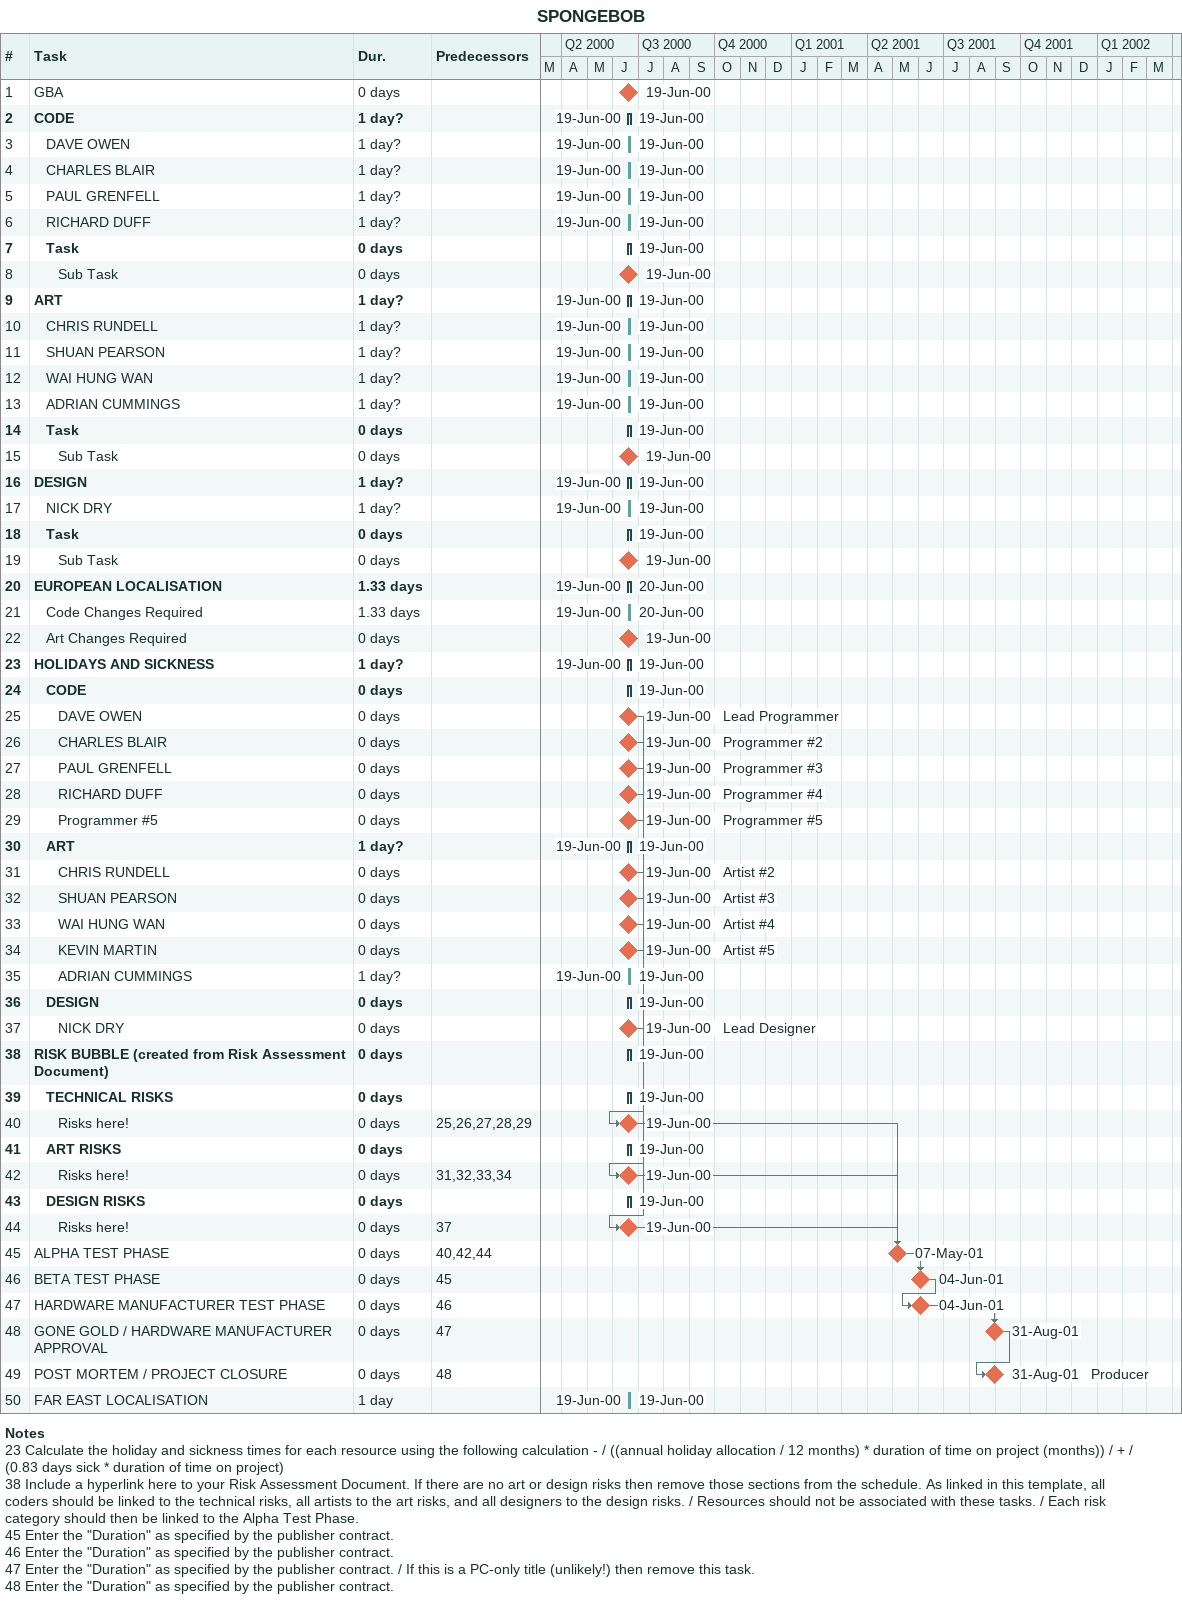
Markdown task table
SPONGEBOB

| ID | Level | Task | Duration | Start | Finish | Predecessors | Resources |
|---|---|---|---|---|---|---|---|
| 1 | 1 | GBA | 0d | 2000-06-19 | 2000-06-19 |  |  |
| 2 | 1 | **CODE** | 1d? | 2000-06-19 | 2000-06-19 |  |  |
| 3 | 2 | DAVE OWEN | 1d? | 2000-06-19 | 2000-06-19 |  |  |
| 4 | 2 | CHARLES BLAIR | 1d? | 2000-06-19 | 2000-06-19 |  |  |
| 5 | 2 | PAUL GRENFELL | 1d? | 2000-06-19 | 2000-06-19 |  |  |
| 6 | 2 | RICHARD DUFF | 1d? | 2000-06-19 | 2000-06-19 |  |  |
| 7 | 2 | **Task** | 0d | 2000-06-19 | 2000-06-19 |  |  |
| 8 | 3 | Sub Task | 0d | 2000-06-19 | 2000-06-19 |  |  |
| 9 | 1 | **ART** | 1d? | 2000-06-19 | 2000-06-19 |  |  |
| 10 | 2 | CHRIS RUNDELL | 1d? | 2000-06-19 | 2000-06-19 |  |  |
| 11 | 2 | SHUAN PEARSON | 1d? | 2000-06-19 | 2000-06-19 |  |  |
| 12 | 2 | WAI HUNG WAN | 1d? | 2000-06-19 | 2000-06-19 |  |  |
| 13 | 2 | ADRIAN CUMMINGS | 1d? | 2000-06-19 | 2000-06-19 |  |  |
| 14 | 2 | **Task** | 0d | 2000-06-19 | 2000-06-19 |  |  |
| 15 | 3 | Sub Task | 0d | 2000-06-19 | 2000-06-19 |  |  |
| 16 | 1 | **DESIGN** | 1d? | 2000-06-19 | 2000-06-19 |  |  |
| 17 | 2 | NICK DRY | 1d? | 2000-06-19 | 2000-06-19 |  |  |
| 18 | 2 | **Task** | 0d | 2000-06-19 | 2000-06-19 |  |  |
| 19 | 3 | Sub Task | 0d | 2000-06-19 | 2000-06-19 |  |  |
| 20 | 1 | **EUROPEAN LOCALISATION** | 1.33d | 2000-06-19 | 2000-06-20 |  |  |
| 21 | 2 | Code Changes Required | 1.33d | 2000-06-19 | 2000-06-20 |  |  |
| 22 | 2 | Art Changes Required | 0d | 2000-06-19 | 2000-06-19 |  |  |
| 23 | 1 | **HOLIDAYS AND SICKNESS** | 1d? | 2000-06-19 | 2000-06-19 |  |  |
| 24 | 2 | **CODE** | 0d | 2000-06-19 | 2000-06-19 |  |  |
| 25 | 3 | DAVE OWEN | 0d | 2000-06-19 | 2000-06-19 |  | Lead Programmer |
| 26 | 3 | CHARLES BLAIR | 0d | 2000-06-19 | 2000-06-19 |  | Programmer #2 |
| 27 | 3 | PAUL GRENFELL | 0d | 2000-06-19 | 2000-06-19 |  | Programmer #3 |
| 28 | 3 | RICHARD DUFF | 0d | 2000-06-19 | 2000-06-19 |  | Programmer #4 |
| 29 | 3 | Programmer #5 | 0d | 2000-06-19 | 2000-06-19 |  | Programmer #5 |
| 30 | 2 | **ART** | 1d? | 2000-06-19 | 2000-06-19 |  |  |
| 31 | 3 | CHRIS RUNDELL | 0d | 2000-06-19 | 2000-06-19 |  | Artist #2 |
| 32 | 3 | SHUAN PEARSON | 0d | 2000-06-19 | 2000-06-19 |  | Artist #3 |
| 33 | 3 | WAI HUNG WAN | 0d | 2000-06-19 | 2000-06-19 |  | Artist #4 |
| 34 | 3 | KEVIN MARTIN | 0d | 2000-06-19 | 2000-06-19 |  | Artist #5 |
| 35 | 3 | ADRIAN CUMMINGS | 1d? | 2000-06-19 | 2000-06-19 |  |  |
| 36 | 2 | **DESIGN** | 0d | 2000-06-19 | 2000-06-19 |  |  |
| 37 | 3 | NICK DRY | 0d | 2000-06-19 | 2000-06-19 |  | Lead Designer |
| 38 | 1 | **RISK BUBBLE (created from Risk Assessment Document)** | 0d | 2000-06-19 | 2000-06-19 |  |  |
| 39 | 2 | **TECHNICAL RISKS** | 0d | 2000-06-19 | 2000-06-19 |  |  |
| 40 | 3 | Risks here! | 0d | 2000-06-19 | 2000-06-19 | 25, 26, 27, 28, 29 |  |
| 41 | 2 | **ART RISKS** | 0d | 2000-06-19 | 2000-06-19 |  |  |
| 42 | 3 | Risks here! | 0d | 2000-06-19 | 2000-06-19 | 31, 32, 33, 34 |  |
| 43 | 2 | **DESIGN RISKS** | 0d | 2000-06-19 | 2000-06-19 |  |  |
| 44 | 3 | Risks here! | 0d | 2000-06-19 | 2000-06-19 | 37 |  |
| 45 | 1 | ALPHA TEST PHASE | 0d | 2001-05-07 | 2001-05-07 | 40, 42, 44 |  |
| 46 | 1 | BETA TEST PHASE | 0d | 2001-06-04 | 2001-06-04 | 45 |  |
| 47 | 1 | HARDWARE MANUFACTURER TEST PHASE | 0d | 2001-06-04 | 2001-06-04 | 46 |  |
| 48 | 1 | GONE GOLD / HARDWARE MANUFACTURER APPROVAL | 0d | 2001-08-31 | 2001-08-31 | 47 |  |
| 49 | 1 | POST MORTEM / PROJECT CLOSURE | 0d | 2001-08-31 | 2001-08-31 | 48 | Producer |
| 50 | 1 | FAR EAST LOCALISATION | 1d | 2000-06-19 | 2000-06-19 |  |  |

Notes
- 23: Calculate the holiday and sickness times for each resource using the following calculation - / ((annual holiday allocation / 12 months) * duration of time on project (months)) / + / (0.83 days sick * duration of time on project)
- 38: Include a hyperlink here to your Risk Assessment Document. If there are no art or design risks then remove those sections from the schedule. As linked in this template, all coders should be linked to the technical risks, all artists to the art risks, and all designers to the design risks. / Resources should not be associated with these tasks. / Each risk category should then be linked to the Alpha Test Phase.
- 45: Enter the "Duration" as specified by the publisher contract.
- 46: Enter the "Duration" as specified by the publisher contract.
- 47: Enter the "Duration" as specified by the publisher contract. / If this is a PC-only title (unlikely!) then remove this task.
- 48: Enter the "Duration" as specified by the publisher contract.
